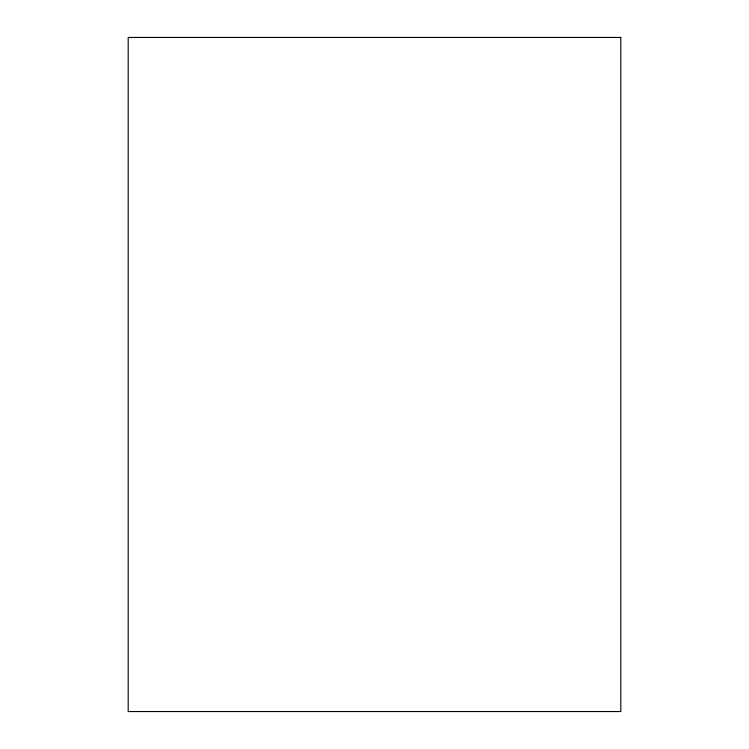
<?xml version="1.0" encoding="UTF-8"?>
<svg xmlns="http://www.w3.org/2000/svg" width="749" height="749" viewBox="0 0 749 749"><rect width="100%" height="100%" fill="white"/><g stroke="black" fill="none" stroke-linecap="round" stroke-linejoin="round"><path stroke-width="1.12" d="M620.809 37.45L128.191 37.45L128.191 711.55L620.809 711.55L620.809 37.45"/></g></svg>
